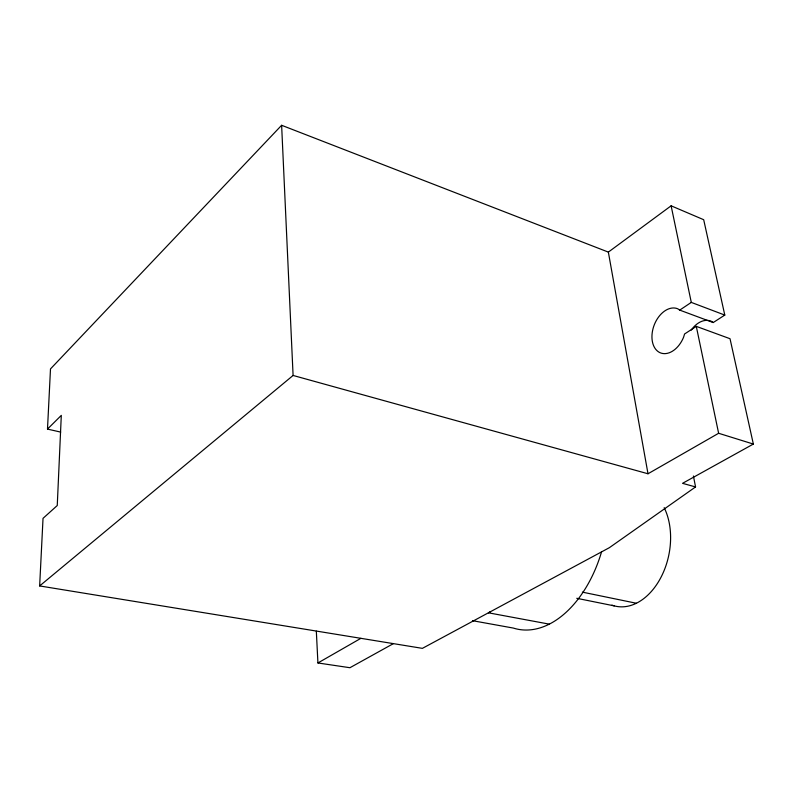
<?xml version="1.0" encoding="UTF-8"?>
<svg xmlns="http://www.w3.org/2000/svg" width="793" height="793" viewBox="0 0 793 793"><rect width="100%" height="100%" fill="white"/><g stroke="black" fill="none" stroke-linecap="round" stroke-linejoin="round"><path stroke-width="1.19" d="M693.409 475.998L695.56 486.942L609.361 547.685L422.391 648.357L39.65 585.938L43.03 518.344L57.255 505.528L61.299 415.383L47.491 429.092L60.674 432.096M47.491 429.092L50.494 368.923L281.624 125.284L608.35 252.105L671.116 205.813L703.688 219.711L724.792 315.079L713.204 322.553L679.73 310.113L677.777 308.804A23.681 15.91 -69.2 0 0 654.403 324.515A23.681 15.91 -69.2 0 0 660.123 352.736A23.681 15.91 -69.2 0 0 683.556 337.303L684.587 333.982L696.294 326.369L730.026 338.72L753.35 444.06L682.525 483.334L695.56 486.942M39.65 585.938L293.093 375.456L281.624 125.284M679.73 310.113L691.288 302.401L724.792 315.079M316.328 631.149L317.924 662.968L360.894 638.325M293.093 375.456L648 473.768L718.627 433.275L753.35 444.06M393.387 643.629L349.931 667.716L317.924 662.968M472.469 620.681L513.378 628.076A104.993 66.255 -77.5 0 0 601.639 551.561M549.301 624.141L488.419 612.811A108.145 64.57 -77.1 0 0 490.411 611.69M576.749 598.299L614.228 605.872M582.359 592.133L636.363 603.255M713.204 322.553L711.222 321.234A23.245 16.078 -69 0 0 691.228 330.106M671.116 205.813L691.288 302.401M696.294 326.369L718.627 433.275M608.35 252.105L648 473.768M664.177 507.659A60.635 41.395 -78.2 0 1 660.539 578.156A60.635 41.395 -78.2 0 1 611.928 605.138"/></g></svg>
